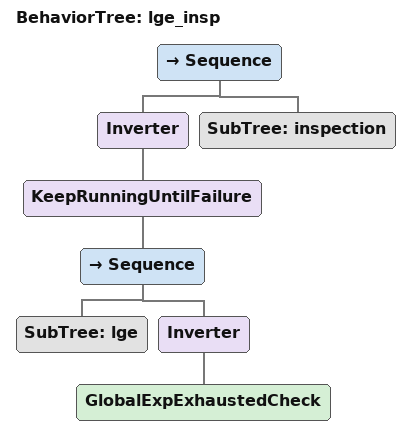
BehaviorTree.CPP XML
<root BTCPP_format="4">
  <include path="./lge.xml" />
  <include path="./inspection.xml" />
  <BehaviorTree ID="lge_insp">
    <Sequence>
      <Inverter>
        <KeepRunningUntilFailure>
          <Sequence>
            <SubTree ID="lge"/>
            <Inverter>
              <GlobalExpExhaustedCheck/>
            </Inverter>
          </Sequence>
        </KeepRunningUntilFailure>
      </Inverter>
      <SubTree ID="inspection"/>
    </Sequence>
  </BehaviorTree>
</root>
